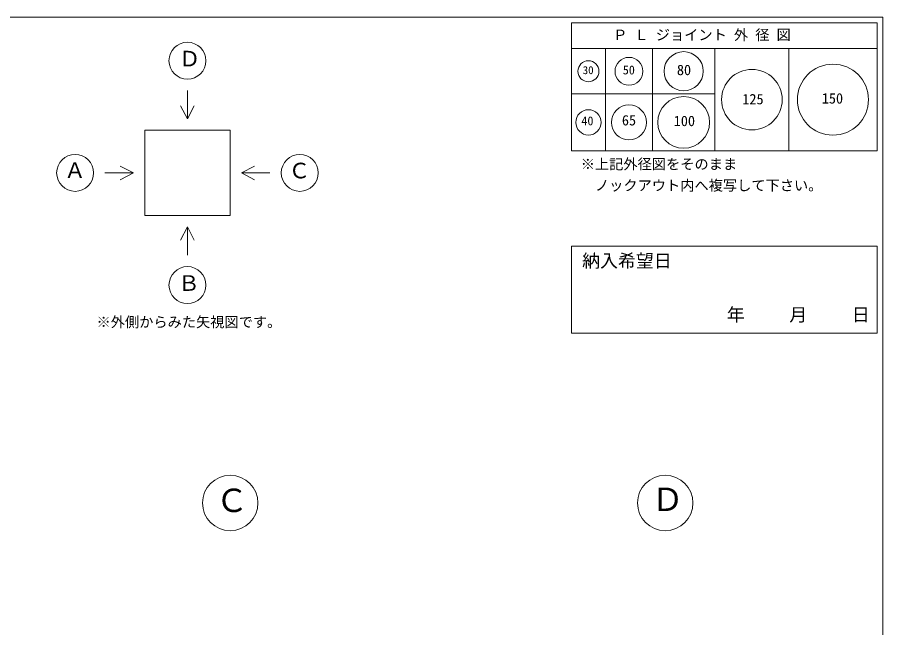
# Model space of a CAD drawing. Units: millimetres, scale not verified. Extents: x -4890 to 18490, y -2294 to 2294.
# Drawn here: x 1846 to 4890, y 145 to 2294 of the extents above; entities that cross this region are included whole.
import ezdxf
from ezdxf.enums import TextEntityAlignment as Align

# ---------------------------------------------------------------- set-up
doc = ezdxf.new("R2010")
doc.units = ezdxf.units.MM
doc.header["$LTSCALE"] = 10
for name, color, linetype, lineweight in [('0-2_waku', 7, 'Continuous', 18), ('0-3_gaikei', 7, 'Continuous', 18), ('0-7_hole', 7, 'Continuous', 18), ('0-D_文字１', 7, 'Continuous', 18)]:
    doc.layers.add(name, color=color, linetype=linetype, lineweight=lineweight)
doc.styles.add('ＭＳ ゴシック', font='')
doc.styles.get('ＭＳ ゴシック').set_extended_font_data('MS Gothic')

msp = doc.modelspace()

# ---------------------------------------------------------------- linework, layer by layer
at = {"layer": '0-2_waku'}
for p, q in [((-1230, 2293.97), (4890, 2293.97)), ((4890, 2293.97), (4890, -1981.03)), ((4890, 2293.97), (4890, -1981.03)), ((3795, 2273.97), (3795, 1823.97)), ((3795, 2273.97), (4870, 2273.97)), ((3795, 2273.97), (4870, 2273.97)), ((3795, 2273.97), (4870, 2273.97)), ((3795, 2273.97), (3795, 1823.97)), ((3795, 2273.97), (4870, 2273.97)), ((3795, 2273.97), (4870, 2273.97)), ((3795, 2273.97), (4870, 2273.97)), ((4870, 2273.97), (4870, 1823.97)), ((4870, 2273.97), (4870, 1823.97)), ((3795, 2183.97), (4870, 2183.97)), ((3915, 2183.97), (3915, 1823.97)), ((4080, 2183.97), (4080, 1823.97)), ((4300, 2183.97), (4300, 1823.97)), ((4560, 2183.97), (4560, 1823.97)), ((3795, 2023.97), (4300, 2023.97)), ((3795, 1823.97), (4870, 1823.97)), ((3795, 1823.97), (4870, 1823.97)), ((3795, 1488.68), (3795, 1181.97)), ((3795, 1488.68), (4870, 1488.68)), ((4870, 1488.68), (4870, 1181.97)), ((3795, 1181.97), (4870, 1181.97))]:
    msp.add_line(p, q, dxfattribs=at)
at = {"layer": '0-3_gaikei'}
for p, q in [((2444.61, 2036.19), (2444.61, 1936.19)), ((2444.61, 1936.19), (2420.48, 1982.57)), ((2444.61, 1936.19), (2468.73, 1982.57)), ((2294.61, 1896.19), (2594.61, 1896.19)), ((2294.61, 1896.19), (2294.61, 1596.19)), ((2594.61, 1896.19), (2594.61, 1596.19)), ((2254.61, 1746.19), (2208.23, 1770.32)), ((2634.61, 1746.19), (2680.98, 1770.32)), ((2154.61, 1746.19), (2254.61, 1746.19)), ((2254.61, 1746.19), (2208.23, 1722.06)), ((2294.61, 1596.19), (2594.61, 1596.19)), ((2444.61, 1556.19), (2420.48, 1509.81)), ((2444.61, 1556.19), (2468.73, 1509.81)), ((2444.61, 1456.19), (2444.61, 1556.19))]:
    msp.add_line(p, q, dxfattribs=at)
msp.add_lwpolyline([(2734.61, 1746.19), (2634.61, 1746.19), (2680.98, 1722.06)], dxfattribs=at)
for centre, radius in [((2444.61, 2141.19), 65), ((2049.61, 1746.19), 65), ((2839.61, 1746.19), 65), ((2444.61, 1351.19), 65), ((2595, 583.97), 97.5), ((4125, 583.97), 97.5)]:
    msp.add_circle(centre, radius, dxfattribs=at)
at = {"layer": '0-7_hole'}
for centre, radius in [((4190, 2103.97), 69), ((3855, 2103.97), 37), ((3997.5, 2103.97), 49), ((4430, 2003.97), 106.5), ((4715, 2003.97), 125), ((4190, 1923.97), 91), ((3997.5, 1923.97), 61.5), ((3855, 1923.97), 44.5)]:
    msp.add_circle(centre, radius, dxfattribs=at)

# ---------------------------------------------------------------- texts
at = {"layer": '0-7_hole', "style": 'ＭＳ ゴシック'}
for s, height, p in [('30', 28.04, (3834.95, 2085.43)), ('50', 31.16, (3975.91, 2083.63)), ('80', 36.66, (4166.18, 2079.28)), ('125', 36.66, (4396.28, 1976.55)), ('150', 36.66, (4675.81, 1979.2)), ('65', 36.66, (3972.72, 1902.25)), ('40', 31.16, (3830.27, 1904.37)), ('100', 36.66, (4155.05, 1899.79))]:
    msp.add_text(s, height=height, dxfattribs=at).set_placement(p, align=Align.BOTTOM_LEFT)
at = {"layer": '0-D_文字１', "style": 'ＭＳ ゴシック'}
for s, height, p in [('Ｐ Ｌ ジョイント 外 径 図', 36.66, (3941.92, 2202.79)), ('Ｄ', 54.99, (2415.04, 2104.32)), ('※上記外径図をそのまま', 36.66, (3827.95, 1747.77)), ('Ａ', 54.99, (2011.35, 1711.8)), ('Ｃ', 54.99, (2800.86, 1710.37)), ('\u3000ノックアウト内へ複写して下さい。', 36.66, (3827.95, 1672.77)), ('納入希望日', 46.19, (3832.85, 1399.79)), ('Ｂ', 54.99, (2412.31, 1314.32)), ('\u3000\u3000\u3000年     月     日', 46.19, (4152.51, 1209.91)), ('※外側からみた矢視図です。', 36.66, (2124.81, 1191.82)), ('Ｃ', 82.48, (2544.54, 527.18)), ('Ｄ', 82.48, (4077.35, 530.9))]:
    msp.add_text(s, height=height, dxfattribs=at).set_placement(p, align=Align.BOTTOM_LEFT)

doc.saveas('drawing.dxf')
